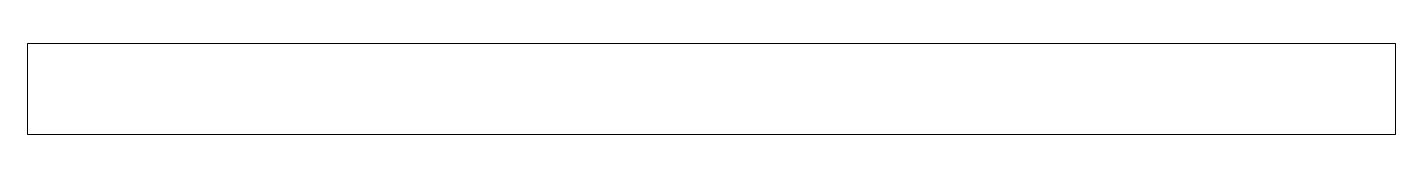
# Model space of a CAD drawing. Header units: metres. Extents: x -75 to 75, y -10 to 0.
import ezdxf

# ---------------------------------------------------------------- set-up
doc = ezdxf.new("R2010")
doc.units = ezdxf.units.M
doc.layers.add('A-DETL-GENF', color=92, linetype='Continuous', lineweight=18)

# ---------------------------------------------------------------- blocks, each defined once
blk = doc.blocks.new('28 kopplaat - 28 DI kopplaat a e-4433617-00_0 Basismaterialen')
at = {"layer": 'A-DETL-GENF', "lineweight": 13}
for p, q in [((75, 0), (-75, 0)), ((-75, 0), (-75, -10)), ((75, -10), (75, 0)), ((-75, -10), (75, -10))]:
    blk.add_line(p, q, dxfattribs=at)

msp = doc.modelspace()

# ---------------------------------------------------------------- block references
msp.add_blockref('28 kopplaat - 28 DI kopplaat a e-4433617-00_0 Basismaterialen', (0, 0))

doc.saveas('drawing.dxf')
